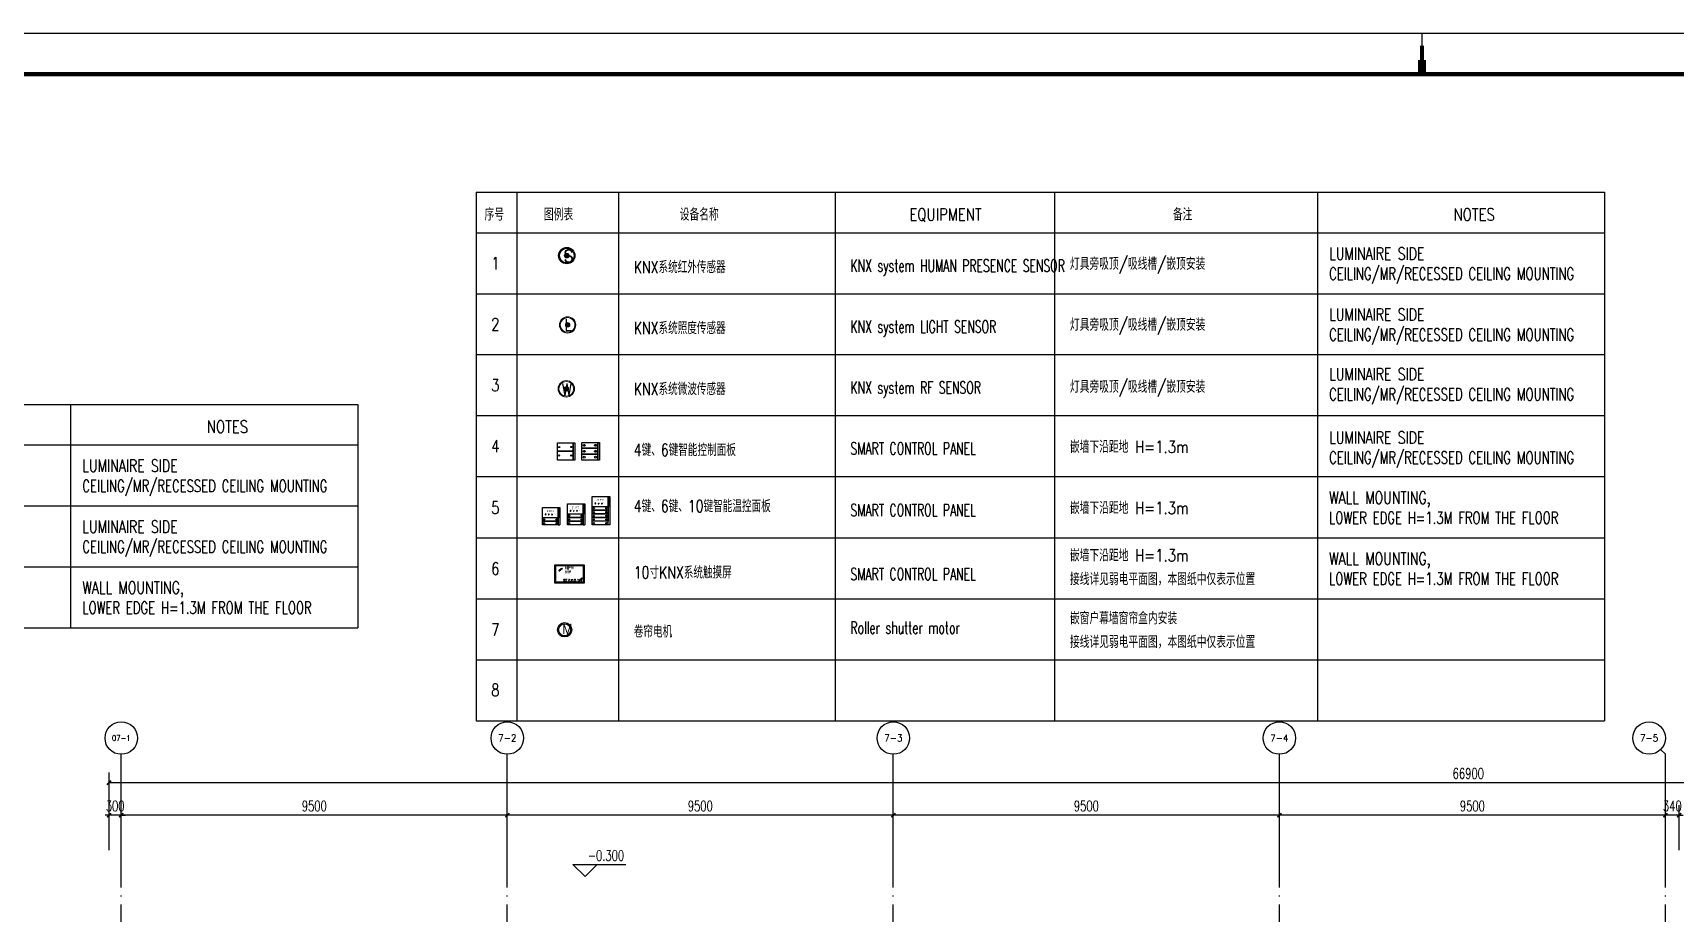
# Model space of a CAD drawing. Extents: x -621157 to 1764546, y -106808 to 741893.
# Drawn here: x 368748 to 409164, y 42049 to 63719 of the extents above; entities that cross this region are included whole.
import ezdxf
from ezdxf.enums import TextEntityAlignment as Align

# ---------------------------------------------------------------- set-up
doc = ezdxf.new("R2010")
doc.units = 0
doc.header["$LTSCALE"] = 1000
doc.header["$MEASUREMENT"] = 0
doc.linetypes.add('XREF-A-101-平面图_t3$0$DOTE', pattern=[2.42, 2, -0.2, 0.02, -0.2])
for name, color, linetype in [('0-底图', 7, 'Continuous'), ('A0-Verital$0$TK-WHITE', 7, 'Continuous'), ('abb-light', 7, 'Continuous'), ('AXIS_TEXT', 7, 'Continuous'), ('L_ELEM', 40, 'Continuous'), ('push-button(abb)', 1, 'Continuous'), ('SIG_TEXT', 2, 'Continuous'), ('XREF-A-101-平面图_t3$0$A-DIM_ELEV', 8, 'Continuous'), ('XREF-A-101-平面图_t3$0$A-DOTE', 8, 'Continuous'), ('XREF-A-101-平面图_t3$0$AXIS', 8, 'Continuous'), ('控制系统', 6, 'Continuous')]:
    doc.layers.add(name, color=color, linetype=linetype)
doc.layers.add('KNX微波占空', color=4, linetype='Continuous', lineweight=0)
doc.layers.add('KNX照度感应', color=7, linetype='Continuous', lineweight=0)
doc.styles.add('_TEL_DIM', font='SIMPLEX', dxfattribs={"width": 0.8, "height": 3.5, "bigfont": 'HZTXT'})
doc.styles.add('COMPLEX', font='COMPLEX')
doc.styles.add('DIM_FONT', font='ROMANS', dxfattribs={"width": 0.8, "bigfont": 'HZDXC'})
doc.styles.add('SC-25', font='simfang.ttf', dxfattribs={"height": 90})
doc.styles.get("Standard").update_dxf_attribs({"font": 'romans.shx', "bigfont": 'HZDXC.SHX'})
doc.styles.add('XREF-A-101-平面图_t3$0$A-AXIS-LABEL', font='COMPLEX', dxfattribs={"bigfont": 'GBCBIG'})
doc.styles.add('XREF-A-101-平面图_t3$0$A-DIM_T3', font='SIMPLEX', dxfattribs={"width": 0.705882, "bigfont": 'GBCBIG'})
doc.styles.add('XREF-A-101-平面图_t3$0$A-STANDARD', font='SIMPLEX', dxfattribs={"bigfont": 'GBCBIG'})
doc.dimstyles.new('XREF-A-101-平面图_t3$0$A-DIM-100', dxfattribs={"dimscale": 100, "dimtxt": 2.55, "dimasz": 1, "dimexe": 2.5, "dimexo": 3, "dimgap": 1, "dimtad": 1, "dimdec": 0, "dimzin": 0, "dimdsep": 46, "dimtxsty": 'XREF-A-101-平面图_t3$0$A-DIM_T3', "dimblk": 'XREF-A-101-平面图_t3$0$_ArchTick', "dimcen": 0.09, "dimclrt": 7, "dimazin": 2, "dimtfac": 1, "dimtdec": 0, "dimtix": 1, "dimtmove": 2, "dimatfit": 3, "dimfxl": 0, "dimtolj": 1, "dimtzin": 0, "dimarcsym": 0})

# ---------------------------------------------------------------- blocks, each defined once
blk = doc.blocks.new('XREF-A-101-平面图_t3$0$_ArchTick')
at = {"color": 0, "linetype": 'ByBlock', "const_width": 0.4}
blk.add_lwpolyline([(-0.5, -0.5), (0.5, 0.5)], dxfattribs=at)
blk = doc.blocks.new('*D25415')
at = {"layer": 'Defpoints', "color": 0}
for p in [(38000, 44460), (38000, 43300), (38340, 43300)]:
    blk.add_point(p, dxfattribs=at)
at = {"layer": 'XREF-A-101-平面图_t3$0$AXIS', "color": 0, "lineweight": -2}
for p, q in [((38000, 44460), (37900, 44460)), ((38000, 43600), (38000, 44710)), ((38340, 44460), (38000, 44460)), ((38340, 43600), (38340, 44710)), ((38340, 44460), (38440, 44460))]:
    blk.add_line(p, q, dxfattribs=at)
at = {"layer": 'XREF-A-101-平面图_t3$0$AXIS', "color": 0, "linetype": 'ByBlock', "lineweight": -2, "xscale": 100, "yscale": 100, "zscale": 100}
blk.add_blockref('XREF-A-101-平面图_t3$0$_ArchTick', (38000, 44460), dxfattribs=at)
at = {"layer": 'XREF-A-101-平面图_t3$0$AXIS', "color": 0, "linetype": 'ByBlock', "lineweight": -2, "xscale": 100, "yscale": 100, "zscale": 100, "rotation": 180}
blk.add_blockref('XREF-A-101-平面图_t3$0$_ArchTick', (38340, 44460), dxfattribs=at)
at = {"layer": 'XREF-A-101-平面图_t3$0$AXIS', "color": 7, "insert": (38170, 44687), "char_height": 255, "attachment_point": 5, "style": 'XREF-A-101-平面图_t3$0$A-DIM_T3'}
blk.add_mtext('\\A1;340', dxfattribs=at)
blk = doc.blocks.new('*D25416')
at = {"layer": 'Defpoints', "color": 0}
for p in [(28500, 44460), (28500, 43300), (38000, 43300)]:
    blk.add_point(p, dxfattribs=at)
at = {"layer": 'XREF-A-101-平面图_t3$0$AXIS', "color": 0, "lineweight": -2}
for p, q in [((28500, 43600), (28500, 44710)), ((38000, 44460), (28500, 44460)), ((38000, 43600), (38000, 44710))]:
    blk.add_line(p, q, dxfattribs=at)
at = {"layer": 'XREF-A-101-平面图_t3$0$AXIS', "color": 0, "linetype": 'ByBlock', "lineweight": -2, "xscale": 100, "yscale": 100, "zscale": 100, "rotation": 180}
blk.add_blockref('XREF-A-101-平面图_t3$0$_ArchTick', (28500, 44460), dxfattribs=at)
at = {"layer": 'XREF-A-101-平面图_t3$0$AXIS', "color": 0, "linetype": 'ByBlock', "lineweight": -2, "xscale": 100, "yscale": 100, "zscale": 100}
blk.add_blockref('XREF-A-101-平面图_t3$0$_ArchTick', (38000, 44460), dxfattribs=at)
at = {"layer": 'XREF-A-101-平面图_t3$0$AXIS', "color": 7, "insert": (33250, 44687), "char_height": 255, "attachment_point": 5, "style": 'XREF-A-101-平面图_t3$0$A-DIM_T3'}
blk.add_mtext('\\A1;9500', dxfattribs=at)
blk = doc.blocks.new('*D25417')
at = {"layer": 'Defpoints', "color": 0}
for p in [(19000, 44460), (19000, 43300), (28500, 43300)]:
    blk.add_point(p, dxfattribs=at)
at = {"layer": 'XREF-A-101-平面图_t3$0$AXIS', "color": 0, "lineweight": -2}
for p, q in [((19000, 43600), (19000, 44710)), ((28500, 44460), (19000, 44460)), ((28500, 43600), (28500, 44710))]:
    blk.add_line(p, q, dxfattribs=at)
at = {"layer": 'XREF-A-101-平面图_t3$0$AXIS', "color": 0, "linetype": 'ByBlock', "lineweight": -2, "xscale": 100, "yscale": 100, "zscale": 100, "rotation": 180}
blk.add_blockref('XREF-A-101-平面图_t3$0$_ArchTick', (19000, 44460), dxfattribs=at)
at = {"layer": 'XREF-A-101-平面图_t3$0$AXIS', "color": 0, "linetype": 'ByBlock', "lineweight": -2, "xscale": 100, "yscale": 100, "zscale": 100}
blk.add_blockref('XREF-A-101-平面图_t3$0$_ArchTick', (28500, 44460), dxfattribs=at)
at = {"layer": 'XREF-A-101-平面图_t3$0$AXIS', "color": 7, "insert": (23750, 44687), "char_height": 255, "attachment_point": 5, "style": 'XREF-A-101-平面图_t3$0$A-DIM_T3'}
blk.add_mtext('\\A1;9500', dxfattribs=at)
blk = doc.blocks.new('*D25418')
at = {"layer": 'Defpoints', "color": 0}
for p in [(9500, 44460), (9500, 43300), (19000, 43300)]:
    blk.add_point(p, dxfattribs=at)
at = {"layer": 'XREF-A-101-平面图_t3$0$AXIS', "color": 0, "lineweight": -2}
for p, q in [((9500, 43600), (9500, 44710)), ((19000, 44460), (9500, 44460)), ((19000, 43600), (19000, 44710))]:
    blk.add_line(p, q, dxfattribs=at)
at = {"layer": 'XREF-A-101-平面图_t3$0$AXIS', "color": 0, "linetype": 'ByBlock', "lineweight": -2, "xscale": 100, "yscale": 100, "zscale": 100, "rotation": 180}
blk.add_blockref('XREF-A-101-平面图_t3$0$_ArchTick', (9500, 44460), dxfattribs=at)
at = {"layer": 'XREF-A-101-平面图_t3$0$AXIS', "color": 0, "linetype": 'ByBlock', "lineweight": -2, "xscale": 100, "yscale": 100, "zscale": 100}
blk.add_blockref('XREF-A-101-平面图_t3$0$_ArchTick', (19000, 44460), dxfattribs=at)
at = {"layer": 'XREF-A-101-平面图_t3$0$AXIS', "color": 7, "insert": (14250, 44687), "char_height": 255, "attachment_point": 5, "style": 'XREF-A-101-平面图_t3$0$A-DIM_T3'}
blk.add_mtext('\\A1;9500', dxfattribs=at)
blk = doc.blocks.new('*D25419')
at = {"layer": 'Defpoints', "color": 0}
for p in [(0, 44460), (0, 43300), (9500, 43300)]:
    blk.add_point(p, dxfattribs=at)
at = {"layer": 'XREF-A-101-平面图_t3$0$AXIS', "color": 0, "lineweight": -2}
for p, q in [((0, 43600), (0, 44710)), ((9500, 44460), (0, 44460)), ((9500, 43600), (9500, 44710))]:
    blk.add_line(p, q, dxfattribs=at)
at = {"layer": 'XREF-A-101-平面图_t3$0$AXIS', "color": 0, "linetype": 'ByBlock', "lineweight": -2, "xscale": 100, "yscale": 100, "zscale": 100, "rotation": 180}
blk.add_blockref('XREF-A-101-平面图_t3$0$_ArchTick', (0, 44460), dxfattribs=at)
at = {"layer": 'XREF-A-101-平面图_t3$0$AXIS', "color": 0, "linetype": 'ByBlock', "lineweight": -2, "xscale": 100, "yscale": 100, "zscale": 100}
blk.add_blockref('XREF-A-101-平面图_t3$0$_ArchTick', (9500, 44460), dxfattribs=at)
at = {"layer": 'XREF-A-101-平面图_t3$0$AXIS', "color": 7, "insert": (4750, 44687), "char_height": 255, "attachment_point": 5, "style": 'XREF-A-101-平面图_t3$0$A-DIM_T3'}
blk.add_mtext('\\A1;9500', dxfattribs=at)
blk = doc.blocks.new('*D25420')
at = {"layer": 'Defpoints', "color": 0}
for p in [(-300, 44460), (-300, 43300), (0, 43300)]:
    blk.add_point(p, dxfattribs=at)
at = {"layer": 'XREF-A-101-平面图_t3$0$AXIS', "color": 0, "lineweight": -2}
for p, q in [((-300, 44460), (-400, 44460)), ((-300, 43600), (-300, 44710)), ((0, 44460), (-300, 44460)), ((0, 43600), (0, 44710)), ((0, 44460), (100, 44460))]:
    blk.add_line(p, q, dxfattribs=at)
at = {"layer": 'XREF-A-101-平面图_t3$0$AXIS', "color": 0, "linetype": 'ByBlock', "lineweight": -2, "xscale": 100, "yscale": 100, "zscale": 100}
blk.add_blockref('XREF-A-101-平面图_t3$0$_ArchTick', (-300, 44460), dxfattribs=at)
at = {"layer": 'XREF-A-101-平面图_t3$0$AXIS', "color": 0, "linetype": 'ByBlock', "lineweight": -2, "xscale": 100, "yscale": 100, "zscale": 100, "rotation": 180}
blk.add_blockref('XREF-A-101-平面图_t3$0$_ArchTick', (0, 44460), dxfattribs=at)
at = {"layer": 'XREF-A-101-平面图_t3$0$AXIS', "color": 7, "insert": (-150, 44687), "char_height": 255, "attachment_point": 5, "style": 'XREF-A-101-平面图_t3$0$A-DIM_T3'}
blk.add_mtext('\\A1;300', dxfattribs=at)
blk = doc.blocks.new('_AXISO')
blk.add_circle((0, 0), 0.5)
at = {"layer": 'AXIS_TEXT', "style": 'COMPLEX'}
blk.add_attdef('A', text='', height=0.56, dxfattribs=at).set_placement((-0.25, -0.28), (0.25, -0.28), align=Align.FIT)
blk = doc.blocks.new('*D25422')
at = {"layer": 'Defpoints', "color": 0}
for p in [(-300, 45260), (-300, 43300), (66600, 43300)]:
    blk.add_point(p, dxfattribs=at)
at = {"layer": 'XREF-A-101-平面图_t3$0$AXIS', "color": 0, "lineweight": -2}
for p, q in [((-300, 43600), (-300, 45510)), ((66600, 43600), (66600, 45510)), ((66600, 45260), (-300, 45260))]:
    blk.add_line(p, q, dxfattribs=at)
at = {"layer": 'XREF-A-101-平面图_t3$0$AXIS', "color": 0, "linetype": 'ByBlock', "lineweight": -2, "xscale": 100, "yscale": 100, "zscale": 100, "rotation": 180}
blk.add_blockref('XREF-A-101-平面图_t3$0$_ArchTick', (-300, 45260), dxfattribs=at)
at = {"layer": 'XREF-A-101-平面图_t3$0$AXIS', "color": 0, "linetype": 'ByBlock', "lineweight": -2, "xscale": 100, "yscale": 100, "zscale": 100}
blk.add_blockref('XREF-A-101-平面图_t3$0$_ArchTick', (66600, 45260), dxfattribs=at)
at = {"layer": 'XREF-A-101-平面图_t3$0$AXIS', "color": 7, "insert": (33150, 45487), "char_height": 255, "attachment_point": 5, "style": 'XREF-A-101-平面图_t3$0$A-DIM_T3'}
blk.add_mtext('\\A1;66900', dxfattribs=at)
blk = doc.blocks.new('A0-Verital$0$A$C53BD7355')
at = {"layer": 'A0-Verital$0$TK-WHITE'}
for points, const_width in [([(29650, 84100), (29650, 83100)], 35), ([(29650, 83100), (29650, 83800)], 100), ([(29650, 83100), (29650, 83450)], 200)]:
    blk.add_lwpolyline(points, dxfattribs=dict(at, const_width=const_width))
blk = doc.blocks.new('A0-Verital')
blk.add_lwpolyline([(118900, 84100), (0, 84100), (0, 0), (118900, 0)], close=True)
at = {"const_width": 100}
blk.add_lwpolyline([(2500, 83100), (117900, 83100), (117900, 1000), (2500, 1000)], close=True, dxfattribs=at)
blk.add_blockref('A0-Verital$0$A$C53BD7355', (29800, 0))
blk = doc.blocks.new('KNX微波占空')
at = {"layer": 'KNX微波占空'}
for p, q in [((11043, 35208), (10994, 35208)), ((11041, 35217), (10996, 35199)), ((10996, 35217), (11041, 35199)), ((11001, 35225), (11036, 35191)), ((11036, 35225), (11001, 35191)), ((11009, 35231), (11028, 35185)), ((11028, 35231), (11009, 35185)), ((11018, 35232), (11018, 35184))]:
    blk.add_line(p, q, dxfattribs=at)
for radius in [101, 90.6, 27.8, 24.4]:
    blk.add_circle((11018, 35208), radius, dxfattribs=at)
at = {"layer": 'KNX微波占空', "style": '_TEL_DIM', "width": 0.8}
blk.add_text('W', height=146, dxfattribs=at).set_placement((10963, 35127))
blk = doc.blocks.new('804')
at = {"layer": '控制系统'}
for p, q in [((27, 0), (-27, 0)), ((25, 10), (-25, -10)), ((-25, 10), (25, -10)), ((-19, 19), (19, -19)), ((19, 19), (-19, -19)), ((-10, 25), (10, -25)), ((10, 25), (-10, -25)), ((0, 27), (0, -27))]:
    blk.add_line(p, q, dxfattribs=at)
for radius in [112, 101, 31, 27.2]:
    blk.add_circle((0, 0), radius, dxfattribs=at)
at = {"color": 7, "style": '_TEL_DIM', "width": 0.8}
blk.add_text('s', height=250, dxfattribs=at).set_placement((-46, -89))
blk = doc.blocks.new('KNX照度感应')
at = {"layer": 'KNX照度感应'}
for p, q in [((11538, 35170), (11492, 35151)), ((11492, 35170), (11538, 35151)), ((11498, 35178), (11532, 35143)), ((11532, 35178), (11498, 35143)), ((11506, 35183), (11524, 35138)), ((11524, 35183), (11506, 35138)), ((11515, 35185), (11515, 35136)), ((11539, 35161), (11491, 35161))]:
    blk.add_line(p, q, dxfattribs=at)
for radius in [101, 90.6, 27.8, 24.4]:
    blk.add_circle((11515, 35161), radius, dxfattribs=at)
at = {"layer": 'KNX照度感应', "color": 7, "style": '_TEL_DIM', "width": 0.8}
blk.add_text('L', height=146, dxfattribs=at).set_placement((11477, 35091))
blk = doc.blocks.new('95')
at = {"color": 0}
for points in [[(0, 1977), (2007, 1977), (2007, 0), (0, 0)], [(0, 1977), (1807, 1977), (1807, 1002), (0, 1002)], [(1807, 1977), (2007, 1977), (2007, 0), (1807, 0)], [(0, 1002), (1807, 1002), (1807, 0), (0, 0)]]:
    blk.add_lwpolyline(points, close=True, dxfattribs=at)
for centre in [(214, 1489), (214, 514), (1592, 1489), (1592, 514)]:
    blk.add_circle(centre, 68, dxfattribs=at)
blk = doc.blocks.new('A$C5C940A98')
at = {"layer": 'abb-light'}
h = blk.add_hatch(dxfattribs=at)
h.set_pattern_fill('AR-SAND', color=0, style=0)
h.set_pattern_definition([(37.5, (-341033.5876, -432534.711), (-0.062993358, 1.926823769), [0, -1.52, 0, -1.7, 0, -1.625]), (7.5, (-341033.5876, -432534.711), (1.769776705, 2.822146065), [0, -0.82, 0, -1.37, 0, -0.525]), (327.5, (-341034.8176, -432534.711), (3.114141862, 0.0056590535), [0, -0.5, 0, -1.8, 0, -2.35]), (317.5, (-341034.8176, -432534.711), (3.006126605, 0.877675565), [0, -0.25, 0, -1.18, 0, -1.35])])
h.paths.add_polyline_path([(0, 2), (0, 2), (1, 2), (1, 2), (1, 2), (1, 1), (1, 1), (1, 0), (1, 0), (1, 1), (0, 1), (0, 0), (0, 0), (0, 1), (0, 1), (0, 2)])
at = {"layer": 'abb-light', "color": 0}
for p, q in [((0, 2), (0, 2)), ((0, 2), (1, 2)), ((0, 2), (0, 2)), ((0, 2), (0, 1)), ((0, 1), (0, 1)), ((0, 1), (0, 0)), ((0, 1), (0, 0)), ((0, 1), (1, 1)), ((0, 0), (0, 0)), ((1, 2), (1, 2)), ((1, 2), (1, 2)), ((1, 2), (1, 1)), ((1, 1), (1, 1)), ((1, 1), (1, 0)), ((1, 1), (1, 0)), ((1, 0), (1, 0))]:
    blk.add_line(p, q, dxfattribs=at)
blk = doc.blocks.new('17')
at = {"layer": 'push-button(abb)'}
h = blk.add_hatch(dxfattribs=at)
h.set_pattern_fill('AR-SAND', color=0, scale=0.156714, style=0)
h.set_pattern_definition([(37.5, (-5343464.5088, -6777426.59262), (-0.009871945873, 0.3019604054384), [0, -0.238205394623, 0, -0.2664139281965, 0, -0.254660372541]), (7.5, (-5343464.5088, -6777426.59262), (0.277348920048, 0.442270011284), [0, -0.128505541836, 0, -0.214698283311, 0, -0.08227488959]), (327.5, (-5343464.70156, -6777426.59262), (0.488029862559, 0.000886853343), [0, -0.078357037705, 0, -0.2820853357375, 0, -0.368278077213]), (317.5, (-5343464.70156, -6777426.59262), (0.4711023514, 0.137544114668), [0, -0.0391785188524, 0, -0.1849226089835, 0, -0.211564001803])])
edge = h.paths.add_edge_path()
edge.add_line((952, 1036), (952, 1043))
edge = h.paths.add_edge_path()
edge.add_line((952, 1043), (958, 1043))
edge = h.paths.add_edge_path()
edge.add_line((958, 1043), (958, 1036))
edge = h.paths.add_edge_path()
edge.add_line((958, 1036), (964, 1036))
edge = h.paths.add_edge_path()
edge.add_line((964, 1036), (964, 1021))
edge = h.paths.add_edge_path()
edge.add_line((964, 1021), (961, 1021))
edge = h.paths.add_edge_path()
edge.add_line((961, 1021), (961, 1005))
edge = h.paths.add_edge_path()
edge.add_line((952, 1036), (946, 1036))
edge = h.paths.add_edge_path()
edge.add_line((946, 1036), (946, 1021))
edge = h.paths.add_edge_path()
edge.add_line((946, 1021), (949, 1021))
edge = h.paths.add_edge_path()
edge.add_line((949, 1021), (949, 1005))
edge = h.paths.add_edge_path()
edge.add_line((949, 1005), (953, 1005))
edge = h.paths.add_edge_path()
edge.add_line((957, 1005), (961, 1005))
edge = h.paths.add_edge_path()
edge.add_line((953, 1021), (953, 1005))
edge = h.paths.add_edge_path()
edge.add_line((957, 1021), (957, 1005))
edge = h.paths.add_edge_path()
edge.add_line((953, 1021), (957, 1021))
at = {"color": 0}
for p, q in [((1625, 1603), (1659, 1639)), ((1659, 1639), (1693, 1603)), ((1628, 1378), (1662, 1342)), ((1662, 1342), (1696, 1378))]:
    blk.add_line(p, q, dxfattribs=at)
blk.add_line((1581, 0), (1750, 0))
for points in [[(0, 0), (0, 1730), (1750, 1730), (1750, 0)], [(1581, 0), (1581, 1730), (1750, 1730), (1750, 0)], [(1693, 1603), (1625, 1603)], [(1628, 1378), (1696, 1378)]]:
    blk.add_lwpolyline(points, dxfattribs=at)
for points in [[(1581, 1730), (1750, 1730), (1750, 1482), (1581, 1482)], [(0, 748), (1581, 748), (1581, 366), (0, 366)], [(0, 366), (1581, 366), (1581, 0), (0, 0)], [(1581, 1482), (1750, 1482), (1750, 1237), (1581, 1237)], [(1581, 1237), (1750, 1237), (1750, 988), (1581, 988)], [(1581, 988), (1750, 988), (1750, 748), (1581, 748)], [(1631, 887), (1697, 887), (1697, 880), (1631, 880)], [(1631, 868), (1697, 868), (1697, 861), (1631, 861)], [(1631, 846), (1697, 846), (1697, 839), (1631, 839)]]:
    blk.add_lwpolyline(points, close=True, dxfattribs=at)
for centre in [(169, 557), (169, 175), (1412, 557), (1412, 175)]:
    blk.add_circle(centre, 68, dxfattribs=at)
for centre, radius, start, end in [((283, 1022), 39.8, 25.42439, 115.78757), ((302, 1075), 40, 205.55465, 295.39802), ((345, 1010), 39.6, 131.50296, 226.45611), ((292, 1011), 39.8, 311.77933, 46.03585), ((358, 1033), 39.8, 81.07263, 170.70804), ((325, 1079), 39.8, 261.07263, 350.71152), ((1626, 1111), 39.8, 25.42439, 115.78757), ((1645, 1164), 40, 205.55465, 295.39802), ((1688, 1098), 39.6, 131.50296, 226.45611), ((1634, 1099), 39.8, 311.77933, 46.03585), ((1668, 1167), 39.8, 261.07263, 350.71152), ((1701, 1122), 39.8, 81.07263, 170.70804)]:
    blk.add_arc(centre, radius, start, end, dxfattribs=at)
at = {"layer": 'push-button(abb)', "color": 0}
for p, q in [((610, 998), (653, 998)), ((954, 1062), (917, 1025)), ((917, 1025), (930, 1025)), ((917, 1025), (930, 1025)), ((930, 1025), (930, 999)), ((930, 999), (978, 999)), ((954, 1062), (958, 1058)), ((958, 1058), (958, 1062)), ((958, 1062), (969, 1062)), ((969, 1062), (969, 1047)), ((969, 1047), (991, 1025)), ((978, 1025), (991, 1025)), ((991, 1025), (978, 1025)), ((978, 1025), (978, 999))]:
    blk.add_line(p, q, dxfattribs=at)
at = {"layer": 'push-button(abb)', "color": 0, "start_tangent": (-0.629293, -0.926018), "end_tangent": (-0.9514338, -0.4057497)}
for points in [[(612, 1065), (605, 1050), (612, 1038), (625, 1017), (622, 1006), (615, 1002)], [(626, 1065), (619, 1050), (626, 1038), (639, 1017), (636, 1006), (629, 1002)], [(641, 1065), (634, 1050), (641, 1038), (654, 1017), (651, 1006), (644, 1002)]]:
    blk.add_spline(points, degree=3, dxfattribs=at)
at = {"layer": 'push-button(abb)', "color": 0, "xscale": 15.67140754127548, "yscale": 15.67140754127548, "zscale": 15.67140754127548}
blk.add_blockref('A$C5C940A98', (946, 1005), dxfattribs=at)
at = {"layer": 'push-button(abb)', "color": 0, "attachment_point": 5, "style": 'SC-25'}
for s, insert, char_height, width in [('{\\fArial|b0|i0|c0|p34;FAN}', (338, 1130), 42.31, 465.44), ('{\\fArial|b0|i0|c0|p34;24.8\\fArial|b0|i0|c134|p34;%%D\\fArial|b0|i0|c0|p34;C}', (807, 1387), 169.77, 933.75), ('{\\fArial|b0|i0|c0|p34;OP.STATE}', (618, 1130), 42.31, 465.44), ('{\\fArial|b0|i0|c0|p34;MODE}', (951, 1130), 42.31, 465.44), ('{\\fArial|b0|i0|c0|p34;PM2.5}', (1226, 1134), 42.31, 465.44), ('{\\fArial|b0|i0|c0|p34;24.8\\fArial|b0|i0|c134|p34;%%D\\fArial|b0|i0|c0|p34;C}', (1227, 1035), 34.48, 189.62)]:
    blk.add_mtext(s, dxfattribs=dict(at, insert=insert, char_height=char_height, width=width))
blk = doc.blocks.new('42')
at = {"color": 0}
for points in [[(0, 1256), (1246, 1256), (1246, 0), (0, 0)], [(0, 1256), (1128, 1256), (1128, 832), (0, 832)], [(1128, 1256), (1246, 1256), (1246, 0), (1128, 0)], [(0, 832), (1128, 832), (1128, 417), (0, 417)], [(0, 417), (1128, 417), (1128, 0), (0, 0)]]:
    blk.add_lwpolyline(points, close=True, dxfattribs=at)
for centre in [(170, 1044), (170, 619), (170, 205), (958, 1044), (958, 619), (958, 205)]:
    blk.add_circle(centre, 68, dxfattribs=at)
blk = doc.blocks.new('新')
at = {"layer": 'push-button(abb)'}
h = blk.add_hatch(dxfattribs=at)
h.set_pattern_fill('AR-SAND', color=0, scale=0.156714, style=0)
h.set_pattern_definition([(37.5, (-5343464.5088, -6776330.62397), (-0.009871945873, 0.3019604054384), [0, -0.238205394623, 0, -0.2664139281965, 0, -0.254660372541]), (7.5, (-5343464.5088, -6776330.62397), (0.277348920048, 0.442270011284), [0, -0.128505541836, 0, -0.214698283311, 0, -0.08227488959]), (327.5, (-5343464.70156, -6776330.62397), (0.488029862559, 0.000886853343), [0, -0.078357037705, 0, -0.2820853357375, 0, -0.368278077213]), (317.5, (-5343464.70156, -6776330.62397), (0.4711023514, 0.137544114668), [0, -0.0391785188524, 0, -0.1849226089835, 0, -0.211564001803])])
edge = h.paths.add_edge_path()
edge.add_line((952, 2132), (952, 2139))
edge = h.paths.add_edge_path()
edge.add_line((952, 2139), (958, 2139))
edge = h.paths.add_edge_path()
edge.add_line((958, 2139), (958, 2132))
edge = h.paths.add_edge_path()
edge.add_line((958, 2132), (964, 2132))
edge = h.paths.add_edge_path()
edge.add_line((964, 2132), (964, 2117))
edge = h.paths.add_edge_path()
edge.add_line((964, 2117), (961, 2117))
edge = h.paths.add_edge_path()
edge.add_line((961, 2117), (961, 2101))
edge = h.paths.add_edge_path()
edge.add_line((952, 2132), (946, 2132))
edge = h.paths.add_edge_path()
edge.add_line((946, 2132), (946, 2117))
edge = h.paths.add_edge_path()
edge.add_line((946, 2117), (949, 2117))
edge = h.paths.add_edge_path()
edge.add_line((949, 2117), (949, 2101))
edge = h.paths.add_edge_path()
edge.add_line((949, 2101), (953, 2101))
edge = h.paths.add_edge_path()
edge.add_line((957, 2101), (961, 2101))
edge = h.paths.add_edge_path()
edge.add_line((953, 2117), (953, 2101))
edge = h.paths.add_edge_path()
edge.add_line((957, 2117), (957, 2101))
edge = h.paths.add_edge_path()
edge.add_line((953, 2117), (957, 2117))
at = {"color": 0}
for p, q in [((1625, 2699), (1659, 2735)), ((1628, 2474), (1662, 2438)), ((1659, 2735), (1693, 2699)), ((1662, 2438), (1696, 2474))]:
    blk.add_line(p, q, dxfattribs=at)
for points in [[(0, 2826), (1750, 2826), (1750, 0), (0, 0)], [(0, 1844), (1581, 1844), (1581, 1462), (0, 1462)], [(1581, 2826), (1750, 2826), (1750, 0), (1581, 0)], [(1581, 2826), (1750, 2826), (1750, 2578), (1581, 2578)], [(1581, 2578), (1750, 2578), (1750, 2333), (1581, 2333)], [(1581, 2333), (1750, 2333), (1750, 2084), (1581, 2084)], [(1581, 2084), (1750, 2084), (1750, 1844), (1581, 1844)], [(1631, 1983), (1697, 1983), (1697, 1976), (1631, 1976)], [(1631, 1964), (1697, 1964), (1697, 1957), (1631, 1957)], [(1631, 1942), (1697, 1942), (1697, 1935), (1631, 1935)], [(0, 1462), (1581, 1462), (1581, 1096), (0, 1096)], [(0, 1096), (1581, 1096), (1581, 731), (0, 731)], [(0, 731), (1581, 731), (1581, 365), (0, 365)]]:
    blk.add_lwpolyline(points, close=True, dxfattribs=at)
for points in [[(1693, 2699), (1625, 2699)], [(1628, 2474), (1696, 2474)]]:
    blk.add_lwpolyline(points, dxfattribs=at)
for centre in [(169, 1653), (1412, 1653), (169, 1271), (169, 905), (169, 540), (169, 173), (1412, 1271), (1412, 905), (1412, 540), (1412, 173)]:
    blk.add_circle(centre, 68, dxfattribs=at)
for centre, radius, start, end in [((283, 2118), 39.8, 25.42439, 115.78757), ((302, 2171), 40, 205.55465, 295.39802), ((345, 2106), 39.6, 131.50296, 226.45611), ((292, 2107), 39.8, 311.77933, 46.03585), ((358, 2129), 39.8, 81.07263, 170.70804), ((325, 2175), 39.8, 261.07263, 350.71152), ((1626, 2207), 39.8, 25.42439, 115.78757), ((1645, 2260), 40, 205.55465, 295.39802), ((1688, 2194), 39.6, 131.50296, 226.45611), ((1634, 2195), 39.8, 311.77933, 46.03585), ((1668, 2263), 39.8, 261.07263, 350.71152), ((1701, 2218), 39.8, 81.07263, 170.70804)]:
    blk.add_arc(centre, radius, start, end, dxfattribs=at)
at = {"layer": 'push-button(abb)', "color": 0}
for p, q in [((610, 2093), (653, 2093)), ((954, 2158), (917, 2121)), ((917, 2121), (930, 2121)), ((917, 2121), (930, 2121)), ((930, 2121), (930, 2094)), ((930, 2094), (978, 2094)), ((954, 2158), (958, 2154)), ((958, 2154), (958, 2158)), ((958, 2158), (969, 2158)), ((969, 2158), (969, 2143)), ((969, 2143), (991, 2121)), ((978, 2121), (991, 2121)), ((991, 2121), (978, 2121)), ((978, 2121), (978, 2094))]:
    blk.add_line(p, q, dxfattribs=at)
at = {"layer": 'push-button(abb)', "color": 0, "start_tangent": (-0.629293, -0.926018), "end_tangent": (-0.9514338, -0.4057497)}
for points in [[(612, 2161), (605, 2146), (612, 2134), (625, 2113), (622, 2102), (615, 2098)], [(626, 2161), (619, 2146), (626, 2134), (639, 2113), (636, 2102), (629, 2098)], [(641, 2161), (634, 2146), (641, 2134), (654, 2113), (651, 2102), (644, 2098)]]:
    blk.add_spline(points, degree=3, dxfattribs=at)
at = {"layer": 'push-button(abb)', "color": 0, "xscale": 15.67140754127548, "yscale": 15.67140754127548, "zscale": 15.67140754127548}
blk.add_blockref('A$C5C940A98', (946, 2101), dxfattribs=at)
at = {"layer": 'push-button(abb)', "color": 0, "attachment_point": 5, "style": 'SC-25'}
for s, insert, char_height, width in [('{\\fArial|b0|i0|c0|p34;FAN}', (338, 2226), 42.31, 465.44), ('{\\fArial|b0|i0|c0|p34;24.8\\fArial|b0|i0|c134|p34;%%D\\fArial|b0|i0|c0|p34;C}', (807, 2483), 169.77, 933.75), ('{\\fArial|b0|i0|c0|p34;OP.STATE}', (618, 2226), 42.31, 465.44), ('{\\fArial|b0|i0|c0|p34;MODE}', (951, 2226), 42.31, 465.44), ('{\\fArial|b0|i0|c0|p34;PM2.5}', (1226, 2230), 42.31, 465.44), ('{\\fArial|b0|i0|c0|p34;24.8\\fArial|b0|i0|c134|p34;%%D\\fArial|b0|i0|c0|p34;C}', (1227, 2131), 34.48, 189.62)]:
    blk.add_mtext(s, dxfattribs=dict(at, insert=insert, char_height=char_height, width=width))
blk = doc.blocks.new('98')
at = {"layer": 'push-button(abb)'}
h = blk.add_hatch(dxfattribs=at)
h.set_pattern_fill('AR-SAND', color=0, scale=0.156714, style=0)
h.set_pattern_definition([(37.5, (-5343464.5088, -6777061.54604), (-0.009871945873, 0.3019604054384), [0, -0.238205394623, 0, -0.2664139281965, 0, -0.254660372541]), (7.5, (-5343464.5088, -6777061.54604), (0.277348920048, 0.442270011284), [0, -0.128505541836, 0, -0.214698283311, 0, -0.08227488959]), (327.5, (-5343464.70156, -6777061.54604), (0.488029862559, 0.000886853343), [0, -0.078357037705, 0, -0.2820853357375, 0, -0.368278077213]), (317.5, (-5343464.70156, -6777061.54604), (0.4711023514, 0.137544114668), [0, -0.0391785188524, 0, -0.1849226089835, 0, -0.211564001803])])
edge = h.paths.add_edge_path()
edge.add_line((952, 1401), (952, 1408))
edge = h.paths.add_edge_path()
edge.add_line((952, 1408), (958, 1408))
edge = h.paths.add_edge_path()
edge.add_line((958, 1408), (958, 1401))
edge = h.paths.add_edge_path()
edge.add_line((958, 1401), (964, 1401))
edge = h.paths.add_edge_path()
edge.add_line((964, 1401), (964, 1386))
edge = h.paths.add_edge_path()
edge.add_line((964, 1386), (961, 1386))
edge = h.paths.add_edge_path()
edge.add_line((961, 1386), (961, 1370))
edge = h.paths.add_edge_path()
edge.add_line((952, 1401), (946, 1401))
edge = h.paths.add_edge_path()
edge.add_line((946, 1401), (946, 1386))
edge = h.paths.add_edge_path()
edge.add_line((946, 1386), (949, 1386))
edge = h.paths.add_edge_path()
edge.add_line((949, 1386), (949, 1370))
edge = h.paths.add_edge_path()
edge.add_line((949, 1370), (953, 1370))
edge = h.paths.add_edge_path()
edge.add_line((957, 1370), (961, 1370))
edge = h.paths.add_edge_path()
edge.add_line((953, 1386), (953, 1370))
edge = h.paths.add_edge_path()
edge.add_line((957, 1386), (957, 1370))
edge = h.paths.add_edge_path()
edge.add_line((953, 1386), (957, 1386))
at = {"color": 0}
for p, q in [((1625, 1968), (1659, 2004)), ((1628, 1743), (1662, 1708)), ((1659, 2004), (1693, 1968)), ((1662, 1708), (1696, 1743))]:
    blk.add_line(p, q, dxfattribs=at)
blk.add_line((1581, 0), (1750, 0))
for points in [[(0, 0), (0, 2095), (1750, 2095), (1750, 0)], [(1581, 0), (1581, 2095), (1750, 2095), (1750, 0)], [(1693, 1968), (1625, 1968)], [(1628, 1743), (1696, 1743)]]:
    blk.add_lwpolyline(points, dxfattribs=at)
for points in [[(1581, 2095), (1750, 2095), (1750, 1847), (1581, 1847)], [(1581, 1847), (1750, 1847), (1750, 1602), (1581, 1602)], [(0, 1113), (1581, 1113), (1581, 731), (0, 731)], [(0, 731), (1581, 731), (1581, 365), (0, 365)], [(0, 365), (1581, 365), (1581, 0), (0, 0)], [(1581, 1602), (1750, 1602), (1750, 1353), (1581, 1353)], [(1581, 1353), (1750, 1353), (1750, 1113), (1581, 1113)], [(1631, 1252), (1697, 1252), (1697, 1245), (1631, 1245)], [(1631, 1233), (1697, 1233), (1697, 1226), (1631, 1226)], [(1631, 1211), (1697, 1211), (1697, 1204), (1631, 1204)]]:
    blk.add_lwpolyline(points, close=True, dxfattribs=at)
for centre in [(169, 922), (169, 540), (169, 174), (1412, 922), (1412, 540), (1412, 174)]:
    blk.add_circle(centre, 68, dxfattribs=at)
for centre, radius, start, end in [((283, 1387), 39.8, 25.42439, 115.78757), ((302, 1441), 40, 205.55465, 295.39802), ((345, 1375), 39.6, 131.50296, 226.45611), ((292, 1376), 39.8, 311.77933, 46.03585), ((358, 1398), 39.8, 81.07263, 170.70804), ((325, 1444), 39.8, 261.07263, 350.71152), ((1626, 1476), 39.8, 25.42439, 115.78757), ((1645, 1529), 40, 205.55465, 295.39802), ((1688, 1463), 39.6, 131.50296, 226.45611), ((1634, 1464), 39.8, 311.77933, 46.03585), ((1668, 1532), 39.8, 261.07263, 350.71152), ((1701, 1487), 39.8, 81.07263, 170.70804)]:
    blk.add_arc(centre, radius, start, end, dxfattribs=at)
at = {"layer": 'push-button(abb)', "color": 0}
for p, q in [((610, 1363), (653, 1363)), ((954, 1427), (917, 1390)), ((917, 1390), (930, 1390)), ((917, 1390), (930, 1390)), ((930, 1390), (930, 1364)), ((930, 1364), (978, 1364)), ((954, 1427), (958, 1423)), ((958, 1423), (958, 1427)), ((958, 1427), (969, 1427)), ((969, 1427), (969, 1412)), ((969, 1412), (991, 1390)), ((978, 1390), (991, 1390)), ((991, 1390), (978, 1390)), ((978, 1390), (978, 1364))]:
    blk.add_line(p, q, dxfattribs=at)
at = {"layer": 'push-button(abb)', "color": 0, "start_tangent": (-0.629293, -0.926018), "end_tangent": (-0.9514338, -0.4057497)}
for points in [[(612, 1430), (605, 1415), (612, 1404), (625, 1382), (622, 1371), (615, 1367)], [(626, 1430), (619, 1415), (626, 1404), (639, 1382), (636, 1371), (629, 1367)], [(641, 1430), (634, 1415), (641, 1404), (654, 1382), (651, 1371), (644, 1367)]]:
    blk.add_spline(points, degree=3, dxfattribs=at)
at = {"layer": 'push-button(abb)', "color": 0, "xscale": 15.67140754127548, "yscale": 15.67140754127548, "zscale": 15.67140754127548}
blk.add_blockref('A$C5C940A98', (946, 1370), dxfattribs=at)
at = {"layer": 'push-button(abb)', "color": 0, "attachment_point": 5, "style": 'SC-25'}
for s, insert, char_height, width in [('{\\fArial|b0|i0|c0|p34;24.8\\fArial|b0|i0|c134|p34;%%D\\fArial|b0|i0|c0|p34;C}', (807, 1752), 169.77, 933.75), ('{\\fArial|b0|i0|c0|p34;FAN}', (338, 1495), 42.31, 465.44), ('{\\fArial|b0|i0|c0|p34;OP.STATE}', (618, 1495), 42.31, 465.44), ('{\\fArial|b0|i0|c0|p34;MODE}', (951, 1495), 42.31, 465.44), ('{\\fArial|b0|i0|c0|p34;PM2.5}', (1226, 1499), 42.31, 465.44), ('{\\fArial|b0|i0|c0|p34;24.8\\fArial|b0|i0|c134|p34;%%D\\fArial|b0|i0|c0|p34;C}', (1227, 1400), 34.48, 189.62)]:
    blk.add_mtext(s, dxfattribs=dict(at, insert=insert, char_height=char_height, width=width))
blk = doc.blocks.new('10寸触摸屏')
at = {"ltscale": 5}
for p, q in [((941044, 38786), (941011, 38757)), ((941056, 38786), (941011, 38745)), ((941306, 38668), (941261, 38626)), ((941294, 38667), (941261, 38638))]:
    blk.add_line(p, q, dxfattribs=at)
for points in [[(940965, 38829), (941323, 38829), (941323, 38604), (940965, 38604)], [(940977, 38820), (941311, 38820), (941311, 38614), (940977, 38614)]]:
    blk.add_lwpolyline(points, close=True, dxfattribs=at)
at = {"ltscale": 5, "width": 113.36, "attachment_point": 1}
for s, insert, char_height in [('10"触摸屏', (941086, 38805), 30.4), ('ST/U10.1.12', (941068, 38651), 30.37)]:
    blk.add_mtext(s, dxfattribs=dict(at, insert=insert, char_height=char_height))
blk = doc.blocks.new('卷帘电机')
at = {"color": 6, "ltscale": 5}
for radius in [88, 74.1]:
    blk.add_circle((901702, 49224), radius, dxfattribs=at)
at = {"color": 6, "ltscale": 5, "insert": (901671, 49298), "char_height": 125, "width": 125, "attachment_point": 1}
blk.add_mtext('M', dxfattribs=at)
blk = doc.blocks.new('XREF-A-101-平面图_t3$0$轴网')
at = {"layer": 'XREF-A-101-平面图_t3$0$A-DOTE', "linetype": 'XREF-A-101-平面图_t3$0$DOTE'}
for p, q in [((0, -3300), (0, 43300)), ((9500, -3300), (9500, 43300)), ((19000, -3300), (19000, 43300)), ((28500, -3300), (28500, 43300)), ((38000, -3300), (38000, 43300))]:
    blk.add_line(p, q, dxfattribs=at)
at = {"layer": 'XREF-A-101-平面图_t3$0$AXIS'}
for p, q in [((38000, 45959.5), (37882.8, 46076.7)), ((0, 43300), (0, 45959.5)), ((9500, 43300), (9500, 45959.5)), ((19000, 43300), (19000, 45959.5)), ((28500, 43300), (28500, 45959.5)), ((38000, 43300), (38000, 45959.5))]:
    blk.add_line(p, q, dxfattribs=at)
ref = blk.add_blockref('_AXISO', (0, 46359.5), dxfattribs=dict(at, xscale=800, yscale=800, zscale=800))
ref.add_attrib('A', '07-1', dxfattribs={"color": 7, "height": 136.14, "style": 'XREF-A-101-平面图_t3$0$A-AXIS-LABEL', "width": 0.946667}).set_placement((-230.1, 46291.4), (230.1, 46291.4), align=Align.FIT)
ref = blk.add_blockref('_AXISO', (9500, 46359.5), dxfattribs=dict(at, xscale=800, yscale=800, zscale=800))
ref.add_attrib('A', '7-2', dxfattribs={"color": 7, "height": 168.54, "style": 'XREF-A-101-平面图_t3$0$A-AXIS-LABEL', "width": 0.933333}).set_placement((9275.3, 46275.2), (9724.7, 46275.2), align=Align.FIT)
ref = blk.add_blockref('_AXISO', (19000, 46359.5), dxfattribs=dict(at, xscale=800, yscale=800, zscale=800))
ref.add_attrib('A', '7-3', dxfattribs={"color": 7, "height": 168.54, "style": 'XREF-A-101-平面图_t3$0$A-AXIS-LABEL', "width": 0.933333}).set_placement((18775.3, 46275.2), (19224.7, 46275.2), align=Align.FIT)
ref = blk.add_blockref('_AXISO', (28500, 46359.5), dxfattribs=dict(at, xscale=800, yscale=800, zscale=800))
ref.add_attrib('A', '7-4', dxfattribs={"color": 7, "height": 163.41, "style": 'XREF-A-101-平面图_t3$0$A-AXIS-LABEL', "width": 0.935484}).set_placement((28274.3, 46277.8), (28725.7, 46277.8), align=Align.FIT)
ref = blk.add_blockref('_AXISO', (37600, 46359.5), dxfattribs=dict(at, xscale=800, yscale=800, zscale=800))
ref.add_attrib('A', '7-5', dxfattribs={"color": 7, "height": 168.54, "style": 'XREF-A-101-平面图_t3$0$A-AXIS-LABEL', "width": 0.933333}).set_placement((37375.3, 46275.2), (37824.7, 46275.2), align=Align.FIT)
for p1, p2, distance, picture, middle in [((66600, 43300), (-300, 43300), -1959.5, '*D25422', (33150, 45487)), ((0, 43300), (-300, 43300), -1159.5, '*D25420', (-150, 44687)), ((9500, 43300), (0, 43300), -1159.5, '*D25419', (4750, 44687)), ((19000, 43300), (9500, 43300), -1159.5, '*D25418', (14250, 44687)), ((28500, 43300), (19000, 43300), -1159.5, '*D25417', (23750, 44687)), ((38000, 43300), (28500, 43300), -1159.5, '*D25416', (33250, 44687)), ((38340, 43300), (38000, 43300), -1159.5, '*D25415', (38170, 44687))]:
    dim = blk.add_aligned_dim(p1=p1, p2=p2, distance=distance, dimstyle='XREF-A-101-平面图_t3$0$A-DIM-100', dxfattribs=at)
    dim.commit()
    dim.dimension.update_dxf_attribs({"geometry": picture, "text_midpoint": middle})
blk = doc.blocks.new('XREF-A-101-平面图_t3')
at = {"layer": 'XREF-A-101-平面图_t3$0$A-DIM_ELEV'}
for p, q in [((211414, 42950), (211114, 43250)), ((211114, 43250), (212415, 43250)), ((211414, 42950), (211714, 43250))]:
    blk.add_line(p, q, dxfattribs=at)
at = {"layer": 'XREF-A-101-平面图_t3$0$A-DOTE'}
blk.add_blockref('XREF-A-101-平面图_t3$0$轴网', (200000, 0), dxfattribs=at)
at = {"layer": 'XREF-A-101-平面图_t3$0$A-DIM_ELEV', "color": 7, "style": 'XREF-A-101-平面图_t3$0$A-STANDARD', "width": 0.705882}
blk.add_text('-0.300', height=255, dxfattribs=at).set_placement((211482, 43340))

msp = doc.modelspace()

# ---------------------------------------------------------------- block references
at = {"layer": '0-底图'}
msp.add_blockref('XREF-A-101-平面图_t3', (170924, 0), dxfattribs=at)

# ---------------------------------------------------------------- next in the draw order: linework, layer by layer
at = {"layer": 'SIG_TEXT'}
for p, q in [((379658, 59797), (407426, 59798)), ((379658, 58797), (407426, 58798)), ((379658, 57297), (407426, 57298)), ((379658, 55797), (407426, 55798)), ((348975, 54574), (376743, 54574)), ((379658, 54297), (407426, 54298)), ((348975, 53574), (376743, 53574)), ((379658, 52797), (407426, 52798)), ((348975, 52074), (376743, 52074)), ((379658, 51285), (407426, 51285)), ((348975, 50574), (376743, 50574)), ((379658, 49785), (407426, 49785)), ((348975, 49074), (376743, 49074)), ((348975, 49074), (376743, 49074)), ((379658, 48285), (407426, 48285)), ((379658, 46785), (407426, 46785))]:
    msp.add_line(p, q, dxfattribs=at)
for points in [[(379658, 59797), (379658, 46785)], [(380658, 59797), (380658, 46785)], [(383158, 59797), (383158, 46785)], [(388491, 59797), (388491, 46785)], [(393894, 59797), (393894, 46785)], [(400360, 59797), (400361, 46785)], [(407426, 59798), (407426, 46785)], [(369677, 54574), (369677, 49074)], [(376743, 54574), (376743, 49074)]]:
    msp.add_lwpolyline(points, dxfattribs=at)

# ---------------------------------------------------------------- next in the draw order: block references
msp.add_blockref('A0-Verital', (343483, -20399))
at = {"color": 0, "xscale": 0.2151965766448871, "yscale": 0.2151965766448871, "zscale": 0.2151965766448871}
msp.add_blockref('95', (381656, 53202), dxfattribs=at)
for name, p, xscale, yscale, zscale in [('42', (382258, 53202), 0.3473869689301017, 0.3473869689301017, 0.3473869689301017), ('新', (382512, 51605), 0.2480144780135072, 0.2480144780135072, 0.2480144780135072), ('17', (381288, 51605), 0.24711962701668, 0.24711962701668, 0.24711962701668), ('98', (381902, 51605), 0.2473859265739427, 0.2473859265739427, 0.2473859265739427), ('10寸触摸屏', (-1500333, -27035), 2, 2, 2), ('卷帘电机', (-1421569, -49424), 2, 2, 2)]:
    msp.add_blockref(name, p, dxfattribs=dict(xscale=xscale, yscale=yscale, zscale=zscale))
at = {"layer": 'KNX微波占空', "xscale": 2, "yscale": 2, "zscale": 2}
msp.add_blockref('KNX微波占空', (359840, -15461), dxfattribs=at)
at = {"layer": 'KNX照度感应', "xscale": 2, "yscale": 2, "zscale": 2}
msp.add_blockref('KNX照度感应', (358878, -13793), dxfattribs=at)
at = {"layer": 'L_ELEM', "xscale": 1.795252225519288, "yscale": 1.795252225519288, "zscale": 1.795252225519288}
msp.add_blockref('804', (381888, 58235), dxfattribs=at)

# ---------------------------------------------------------------- next in the draw order: texts
at = {"layer": 'SIG_TEXT', "style": 'DIM_FONT'}
for s, width, p in [('序号', 0.8, (379864, 59097)), ('图例表', 0.8, (381325, 59097)), ('设备名称', 0.8, (384667, 59097)), ('备注', 0.8, (396803, 59097)), ('EQUIPMENT', 0.8, (390318, 59097)), ('NOTES', 0.8, (403710, 59097)), ('灯具旁吸顶/吸线槽/嵌顶安装', 0.8, (394270, 57883)), ('LUMINAIRE SIDE ', 0.75, (400649, 58135)), ('1', 0.8, (380027, 57895)), ('KNX系统红外传感器', 0.75, (383537, 57802)), ('KNX system HUMAN PRESENCE SENSOR', 0.65, (388870, 57837)), ('CEILING/MR/RECESSED CEILING MOUNTING', 0.7, (400649, 57640)), ('2', 0.8, (380027, 56395)), ('KNX系统照度传感器', 0.75, (383537, 56302)), ('KNX system LIGHT SENSOR', 0.65, (388870, 56337)), ('灯具旁吸顶/吸线槽/嵌顶安装', 0.8, (394270, 56383)), ('LUMINAIRE SIDE ', 0.75, (400649, 56635)), ('CEILING/MR/RECESSED CEILING MOUNTING', 0.7, (400649, 56140)), ('LUMINAIRE SIDE ', 0.75, (400649, 55166)), ('3', 0.8, (380027, 54895)), ('KNX系统微波传感器', 0.75, (383537, 54802)), ('KNX system RF SENSOR', 0.65, (388870, 54837)), ('灯具旁吸顶/吸线槽/嵌顶安装', 0.8, (394270, 54856)), ('CEILING/MR/RECESSED CEILING MOUNTING', 0.7, (400649, 54671)), ('NOTES', 0.8, (373027, 53874)), ('LUMINAIRE SIDE ', 0.75, (400649, 53607)), ('4', 0.8, (380027, 53395)), ('4键、6键智能控制面板', 0.75, (383537, 53302)), ('SMART CONTROL PANEL', 0.65, (388870, 53337)), ('嵌墙下沿距地 H=1.3m', 0.8, (394270, 53378)), ('CEILING/MR/RECESSED CEILING MOUNTING', 0.7, (400649, 53113)), ('LUMINAIRE SIDE ', 0.75, (369966, 52912)), ('CEILING/MR/RECESSED CEILING MOUNTING', 0.7, (369966, 52417)), ('5', 0.8, (380027, 51879)), ('4键、6键、10键智能温控面板', 0.75, (383537, 51919)), ('嵌墙下沿距地 H=1.3m', 0.8, (394270, 51874)), ('WALL MOUNTING, ', 0.75, (400649, 52125)), ('SMART CONTROL PANEL', 0.65, (388870, 51819)), ('LOWER EDGE H=1.3M FROM THE FLOOR', 0.7, (400649, 51631)), ('LUMINAIRE SIDE ', 0.75, (369966, 51412)), ('CEILING/MR/RECESSED CEILING MOUNTING', 0.7, (369966, 50917)), ('嵌墙下沿距地 H=1.3m', 0.8, (394270, 50706)), ('WALL MOUNTING, ', 0.75, (400649, 50625)), ('6', 0.8, (380027, 50379)), ('10寸KNX系统触摸屏', 0.75, (383537, 50285)), ('SMART CONTROL PANEL', 0.65, (388870, 50244)), ('WALL MOUNTING, ', 0.75, (369966, 49912)), ('接线详见弱电平面图，本图纸中仅表示位置', 0.8, (394270, 50122)), ('LOWER EDGE H=1.3M FROM THE FLOOR', 0.7, (400649, 50131)), ('LOWER EDGE H=1.3M FROM THE FLOOR', 0.7, (369966, 49417)), ('嵌窗户幕墙窗帘盒内安装', 0.8, (394270, 49159)), ('7', 0.8, (380027, 48879)), ('卷帘电机', 0.75, (383537, 48831)), ('Roller shutter motor', 0.65, (388870, 48925)), ('接线详见弱电平面图，本图纸中仅表示位置', 0.8, (394270, 48575)), ('8', 0.8, (380027, 47391))]:
    msp.add_text(s, height=300, dxfattribs=dict(at, width=width)).set_placement(p)

doc.saveas('drawing.dxf')
